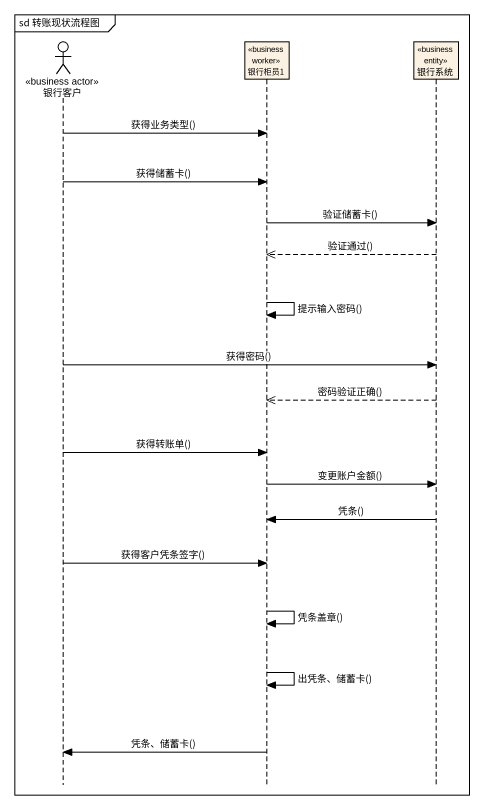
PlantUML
@startuml
mainframe sd 转账现状流程图
hide footbox
actor 银行客户 <<business actor>>
participant 银行柜员1 <<business worker>>
participant 银行系统 <<business entity>>

银行客户 -> 银行柜员1 : 获得业务类型()
银行客户 -> 银行柜员1 : 获得储蓄卡()
银行柜员1 -> 银行系统 : 验证储蓄卡()
银行系统 -->> 银行柜员1 : 验证通过()
银行柜员1 -> 银行柜员1 : 提示输入密码()
银行客户 -> 银行系统 : 获得密码()
银行系统 -->> 银行柜员1 : 密码验证正确()
银行客户 -> 银行柜员1 : 获得转账单()
银行柜员1 -> 银行系统 : 变更账户金额()
银行系统 -> 银行柜员1 : 凭条()
银行客户 -> 银行柜员1 : 获得客户凭条签字()
银行柜员1 -> 银行柜员1 : 凭条盖章()
银行柜员1 -> 银行柜员1 : 出凭条、储蓄卡()
银行柜员1 -> 银行客户 : 凭条、储蓄卡()
@enduml
